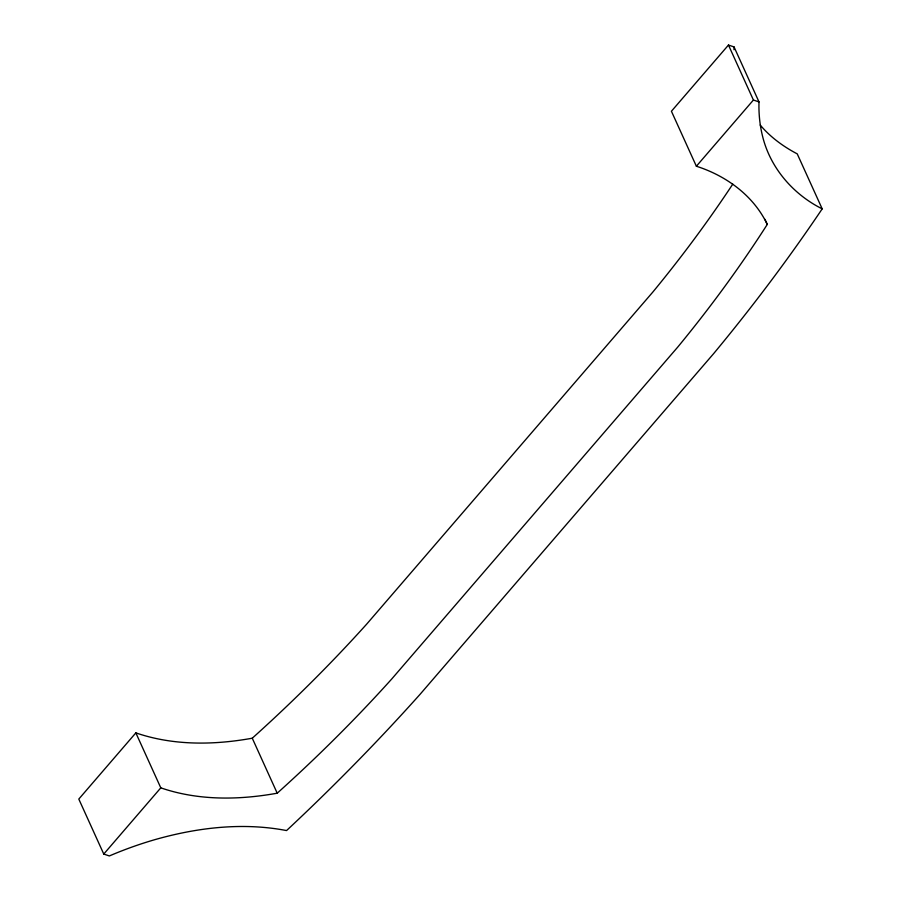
<?xml version="1.0" encoding="UTF-8"?>
<svg xmlns="http://www.w3.org/2000/svg" width="901" height="901" viewBox="0 0 901 901"><rect width="100%" height="100%" fill="white"/><g stroke="black" fill="none" stroke-linecap="round" stroke-linejoin="round"><path stroke-width="1.35" d="M732.761 184.142A1264.666 833.087 -24.4 0 1 652.797 292.104L366.763 624.033A1264.666 833.324 -24.4 0 1 252.269 738.212C213.774 745.172 173.206 745.724 135.848 732.873L78.804 799.074L103.761 854.058L109.348 855.95A263.16 173.409 -24.4 0 1 155.377 839.507C197.781 827.49 242.955 822.185 286.552 830.564A1776.682 1170.714 -24.4 0 0 420.069 694.311L713.671 353.586A1776.682 1170.365 -24.4 0 0 822.196 208.863L797.239 153.88C783.318 146.57 770.344 137.121 760.207 125.025M822.196 208.852C792.903 194.289 769.679 167.248 762.291 135.094A263.16 173.352 -24.4 0 1 759.002 101.926L734.056 46.942L728.47 45.05L671.425 111.251L696.372 166.234C726.206 175.751 753.608 195.675 767.269 224.428A1264.666 833.087 -24.4 0 1 677.755 347.076L391.71 679.016A1264.666 833.324 -24.4 0 1 277.226 793.195C238.731 800.144 198.164 800.696 160.795 787.846L135.848 732.873M103.761 854.058L160.795 787.846M696.372 166.234L753.416 100.022L728.47 45.05M753.416 100.022L759.002 101.926M764.938 219.315L767.269 224.428M252.269 738.212L277.215 793.195M734 49.735A263.16 173.352 -24.4 0 1 734.056 46.942"/></g></svg>
